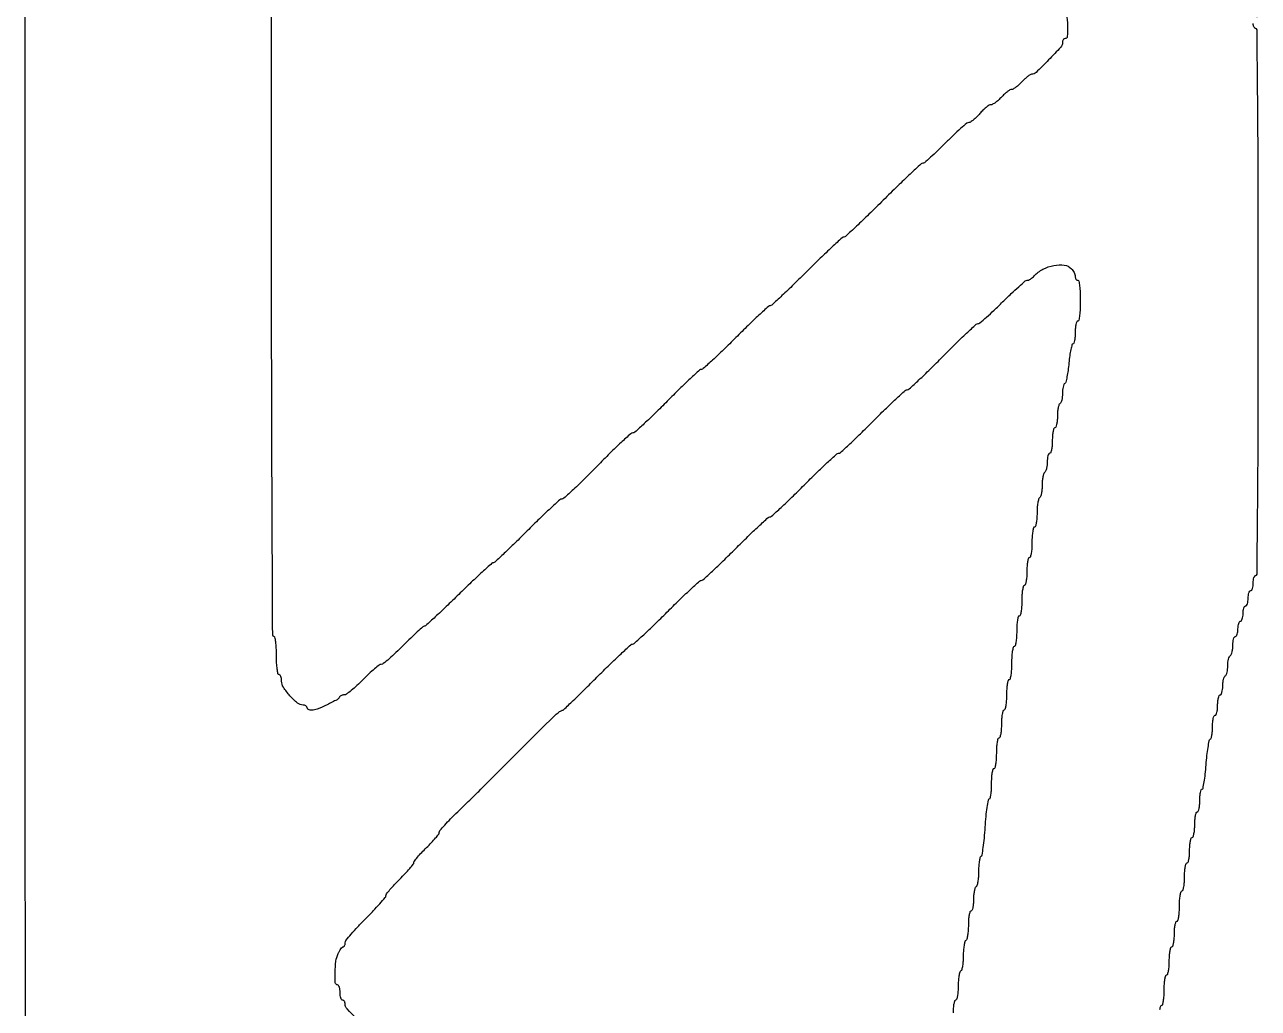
# Model space of a CAD drawing. Extents: x 70 to 555, y 306 to 2131.
# Drawn here: x 70 to 555, y 831.8 to 1218.5 of the extents above; entities that cross this region are included whole.
import ezdxf

# ---------------------------------------------------------------- set-up
doc = ezdxf.new("R2010")
doc.units = 0

msp = doc.modelspace()

# ---------------------------------------------------------------- linework, layer by layer
for points in [[(70.501733, 1791.502613, 0.000006), (70.250436, 1648.375, 0.000323)], [(70.057153, 1472.201077, 0.000113), (70, 1218.5, 0.000113), (70.057153, 964.798923, 0.000323), (70.250436, 788.625, 0.000006), (70.501733, 645.497387, 0.413696)], [(479.641323, 1222.553355, -0.026844), (479.969981, 1218.130717, -0.020274), (479.883809, 1213.831822, -0.396578), (479, 1213, 0.148217), (478.618646, 1212.884414, 0.098891), (478.29375, 1212.559305, 0.082417), (478.074694, 1212.073311, 0.064842), (478, 1211.499763, -0.186618), (477.29289, 1209.67121, -0.008231), (472.542846, 1204.617633, -0.008047), (467.622303, 1199.71285, -0.194317), (465.857319, 1199, 0.145383), (465.28831, 1198.83098, 0.020887), (464.289085, 1198.11875, 0.022254), (463.150291, 1197.148755, 0.017355), (462, 1196, -0.019649), (460.83926, 1194.851395, -0.024342), (459.669002, 1193.88125, -0.023816), (458.631156, 1193.177485, -0.137928), (458, 1193, 0.137928), (457.368844, 1192.822515, 0.023816), (456.330998, 1192.11875, 0.024342), (455.16074, 1191.148605, 0.019649), (454, 1190, -0.022213), (452.82745, 1188.851545, -0.026481), (451.621784, 1187.88125, -0.026762), (450.538659, 1187.185186, -0.130146), (449.839257, 1187, 0.144101), (449.133073, 1186.792161, 0.025553), (448.001491, 1185.978223, 0.025796), (446.734986, 1184.853371, 0.02072), (445.490466, 1183.521611, -0.019446), (444.250755, 1182.188205, -0.024456), (442.998696, 1181.058651, -0.023793), (441.885051, 1180.233766, -0.144298), (441.20722, 1180.021611, 0.17008), (440.409939, 1179.727277, 0.006526), (437.969328, 1177.656348, 0.011035), (435.126379, 1175.06694, 0.007487), (432, 1172, -0.005919), (428.894265, 1168.934148, -0.00898), (426.115578, 1166.35, -0.004372), (423.718721, 1164.23744, -0.180341), (423.081822, 1164, 0.188482), (422.413319, 1163.738717, 0.001475), (418.105571, 1159.740625, 0.005114), (413.191982, 1155.058227, 0.003231), (407.550895, 1149.5, -0.003169), (401.911163, 1143.941739, -0.005021), (397.001847, 1139.259375, -0.001423), (392.695581, 1135.256886, -0.188695), (392.039125, 1135, 0.188101), (391.385641, 1134.745141, 0.001629), (387.378141, 1131.034375, 0.005382), (382.80043, 1126.674814, 0.00341), (377.554545, 1121.5, -0.003467), (372.307501, 1116.325214, -0.005467), (367.726134, 1111.965625, -0.00168), (363.717275, 1108.258552, -0.187902), (363.05357, 1108, 0.187349), (362.393611, 1107.743719, 0.001946), (358.688053, 1104.328125, 0.005898), (354.444135, 1100.291341, 0.003757), (349.597862, 1095.5, -0.004137), (344.744395, 1090.708832, -0.006454), (340.477862, 1086.671875, -0.002321), (336.762729, 1083.278216, -0.185993), (336.04068, 1083, 0.18741), (335.320597, 1082.720274, 0.002363), (331.648345, 1079.328125, 0.006533), (327.431116, 1075.291166, 0.004188), (322.636168, 1070.5, -0.004771), (317.830283, 1065.709094, -0.007374), (313.578748, 1061.671875, -0.002989), (309.890111, 1058.311789, -0.185288), (309.077636, 1058, 0.186712), (308.263809, 1057.685121, 0.002814), (304.456919, 1054.18125, 0.007159), (300.073942, 1049.982626, 0.004618), (295.111941, 1045, -0.004491), (290.152407, 1040.017316, -0.006976), (285.777162, 1035.81875, -0.002676), (281.974032, 1032.307665, -0.187176), (281.180966, 1032, 0.184868), (280.387748, 1031.696341, 0.002811), (276.675421, 1028.328125, 0.00713), (272.399786, 1024.290966, 0.004603), (267.55859, 1019.5, -0.003341), (262.741194, 1014.708462, -0.005281), (258.540374, 1010.671875, -0.001564), (254.859971, 1007.231011, -0.189378), (254.271925, 1007, 0.186119), (253.680349, 1006.77189, 0.001501), (249.901649, 1003.328125, 0.005137), (245.588889, 999.291541, 0.003249), (240.638612, 994.5, -0.002912), (235.694857, 989.708299, -0.004629), (231.402678, 985.671875, -0.001222), (227.630749, 982.206973, -0.187283), (227.097562, 982, 0.18385), (226.586062, 981.805342, 0.003264), (224.362652, 979.800279, 0.00771), (221.796176, 977.381622, 0.005008), (218.901893, 974.511587, -0.008143), (215.971069, 971.641534, -0.011898), (213.290851, 969.219491, -0.007442), (210.99197, 967.298202, -0.169702), (210.19462, 967.011587, 0.162705), (209.422914, 966.745999, 0.010503), (207.542731, 965.240904, 0.01445), (205.351077, 963.299383, 0.010216), (203, 961, -0.011608), (200.63688, 958.70168, -0.016105), (198.40831, 956.7625, -0.012586), (196.493034, 955.280046, -0.159719), (195.638713, 955, 0.047173), (195.050892, 954.944418, 0.05134), (194.501164, 954.779688, 0.057608), (194.067084, 954.537553, 0.132941), (193.833333, 954.25, -0.165984), (192.793829, 953.127871, -0.011693), (188.926922, 951.157531, -0.014769), (185.002536, 949.41287, -0.097505), (182.905499, 949, -0.050507), (182.176362, 949.073842, -0.070474), (181.55974, 949.29375, -0.090592), (181.145022, 949.618267, -0.183553), (181, 950, 0.151278), (180.881912, 950.381367, 0.098399), (180.549583, 950.70625, 0.081363), (180.05292, 950.925391, 0.063376), (179.466667, 951, -0.17542), (177.275345, 951.793211, -0.036639), (174.288578, 954.676992, -0.037529), (171.734196, 958.004742, -0.145935), (171, 960.466667, 0.037615), (170.926913, 961.436817, 0.056453), (170.70625, 962.255833, 0.074125), (170.383018, 962.815246, 0.22858), (170, 963, -0.354925), (169.590162, 963.332853, -0.018508), (169.283333, 965.125, -0.02162), (169.068623, 967.522473, -0.011522), (169, 970.5, 0.011522), (168.931377, 973.477527, 0.02162), (168.716667, 975.875, 0.018508), (168.409838, 977.667147, 0.354925), (168, 978, -0.412956), (167.504098, 978.493777, -0.000034), (167.25104, 1038.375, -0.000769), (167.057365, 1112.317787, -0.00027), (167, 1218.5, -0.00027), (167.057365, 1324.682213, -0.000769)], [(554.490993, 1221.486123, 0.000167), (554.747674, 1248.125, 0.001714)], [(516.29375, 831.401711, -0.027462), (516.609106, 832.709201, -0.331172), (517, 833, 0.339565), (517.395008, 833.303225, 0.024068), (517.708333, 834.75, 0.025878), (517.928566, 836.683687, 0.015416), (518, 839, -0.015416), (518.071434, 841.316313, -0.025878), (518.291667, 843.25, -0.024068), (518.604992, 844.696775, -0.339565), (519, 845, 0.332234), (519.391033, 845.292067, 0.026982), (519.70625, 846.615625, 0.027868), (519.927854, 848.39166, 0.017105), (520, 850.5, -0.017105), (520.072146, 852.60834, -0.027868), (520.29375, 854.384375, -0.026982), (520.608967, 855.707933, -0.332234), (521, 856, 0.322437), (521.389817, 856.280551, 0.031449), (521.70625, 857.46875, 0.03053), (521.927795, 859.083446, 0.01883), (522, 861, -0.01883), (522.072205, 862.916554, -0.03053), (522.29375, 864.53125, -0.031449), (522.610183, 865.719449, -0.322437), (523, 866, 0.339565), (523.395008, 866.303225, 0.024068), (523.708333, 867.75, 0.025878), (523.928566, 869.683687, 0.015416), (524, 872, -0.015416), (524.071434, 874.316313, -0.025878), (524.291667, 876.25, -0.024068), (524.604992, 877.696775, -0.339565), (525, 878, 0.332234), (525.391033, 878.292067, 0.026982), (525.70625, 879.615625, 0.027868), (525.927854, 881.39166, 0.017105), (526, 883.5, -0.017105), (526.072146, 885.60834, -0.027868), (526.29375, 887.384375, -0.026982), (526.608967, 888.707933, -0.332234), (527, 889, 0.322437), (527.389817, 889.280551, 0.031449), (527.70625, 890.46875, 0.03053), (527.927795, 892.083446, 0.01883), (528, 894, -0.01883), (528.072205, 895.916554, -0.03053), (528.29375, 897.53125, -0.031449), (528.610183, 898.719449, -0.322437), (529, 899, 0.322437), (529.389817, 899.280551, 0.031449), (529.70625, 900.46875, 0.03053), (529.927795, 902.083446, 0.01883), (530, 904, -0.01883), (530.072205, 905.916554, -0.03053), (530.29375, 907.53125, -0.031449), (530.610183, 908.719449, -0.322437), (531, 909, 0.31052), (531.388512, 909.267028, 0.036969), (531.70625, 910.321875, 0.033738), (531.927717, 911.775243, 0.020945), (532, 913.5, -0.018431), (532.063606, 915.224924, -0.029917), (532.258817, 916.678125, -0.030409), (532.537384, 917.750497, -0.324702), (532.881081, 918, 0.35749), (533.256045, 918.307374, 0.007821), (533.712535, 920.790212, 0.01419), (534.137836, 923.856877, 0.008649), (534.4743, 927.498596, -0.008453), (534.812898, 931.179164, -0.012733), (535.243615, 934.371603, -0.007541), (535.706899, 936.997125, -0.209873), (536.093219, 937.557613, 0.186963), (536.446722, 938.024982, 0.024642), (536.733633, 939.257949, 0.02585), (536.933798, 940.817266, 0.018998), (537, 942.559017, -0.021227), (537.072294, 944.261135, -0.03416), (537.29375, 945.695461, -0.037703), (537.611648, 946.73472, -0.308946), (538, 947, 0.295869), (538.387127, 947.251055, 0.04382), (538.70625, 948.175, 0.037669), (538.92761, 949.467056, 0.023598), (539, 951, -0.023598), (539.07239, 952.532944, -0.037669), (539.29375, 953.825, -0.04382), (539.612873, 954.748945, -0.295869), (540, 955, 0.275259), (540.385522, 955.229636, 0.053437), (540.70625, 956.010789, 0.043243), (540.927436, 957.122516, 0.027497), (541, 958.440983, -0.026918), (541.073414, 959.803639, -0.033489), (541.29375, 961.052725, -0.035556), (541.613307, 962.04134, -0.159713), (542, 962.5, 0.158284), (542.38656, 962.955916, 0.036095), (542.70625, 963.929939, 0.033884), (542.926564, 965.159953, 0.02738), (543, 966.5, -0.02738), (543.073436, 967.840047, -0.033884), (543.29375, 969.070061, -0.036095), (543.61344, 970.044084, -0.158284), (544, 970.5, 0.159713), (544.386693, 970.95866, 0.035556), (544.70625, 971.947275, 0.033489), (544.926586, 973.196361, 0.026918), (545, 974.559017, -0.027497), (545.072564, 975.877484, -0.043243), (545.29375, 976.989211, -0.053437), (545.614478, 977.770364, -0.275259), (546, 978, 0.254951), (546.384262, 978.209557, 0.06271), (546.70625, 978.88125, 0.048861), (546.927234, 979.850749, 0.031626), (547, 981, -0.031626), (547.072766, 982.149251, -0.048861), (547.29375, 983.11875, -0.06271), (547.615738, 983.790443, -0.254951), (548, 984, 0.254951), (548.384262, 984.209557, 0.06271), (548.70625, 984.88125, 0.048861), (548.927234, 985.850749, 0.031626), (549, 987, -0.031626), (549.072766, 988.149251, -0.048861), (549.29375, 989.11875, -0.06271), (549.615738, 989.790443, -0.254951), (550, 990, 0.254951), (550.384262, 990.209557, 0.06271), (550.70625, 990.88125, 0.048861), (550.927234, 991.850749, 0.031626), (551, 993, -0.031626), (551.072766, 994.149251, -0.048861), (551.29375, 995.11875, -0.06271), (551.615738, 995.790443, -0.254951), (552, 996, 0.254951), (552.384262, 996.209557, 0.06271), (552.70625, 996.88125, 0.048861), (552.927234, 997.850749, 0.031626), (553, 999, -0.031626), (553.072766, 1000.149251, -0.048861), (553.29375, 1001.11875, -0.06271), (553.615738, 1001.790443, -0.254951), (554, 1002, 0.411297), (554.490993, 1002.486123, 0.000167), (554.747674, 1029.125, 0.001714), (554.942183, 1062.236231, 0.000612), (555, 1109.5, 0.000612), (554.942183, 1156.763769, 0.001714), (554.747674, 1189.875, 0.000167), (554.490993, 1216.513877, 0.411297), (554, 1217, -0.191087), (553.618118, 1217.151477, -0.088204), (553.29375, 1217.5875, -0.068025), (553.073693, 1218.234582, -0.048028), (553, 1219, -0.048028)], [(204.899279, 823.129248, -0.002999), (196.746952, 831.593222, -0.192487), (196, 833.461594, 0.063157), (195.925404, 834.049794, 0.081202), (195.70625, 834.548093, 0.09832), (195.381369, 834.88153, 0.151745), (195, 835, -0.254951), (194.615738, 835.209557, -0.06271), (194.29375, 835.88125, -0.048861), (194.072766, 836.850749, -0.031626), (194, 838, 0.031626), (193.927234, 839.149251, 0.048861), (193.70625, 840.11875, 0.06271), (193.384262, 840.790443, 0.254951), (193, 841, -0.395158), (192.125356, 841.819157, -0.021461), (192.03221, 845.943555, -0.028717), (192.371021, 850.292353, -0.075042), (193.25, 853.292833, -0.021283), (193.783483, 854.32426, -0.02945), (194.353125, 855.196041, -0.029465), (194.885534, 855.832551, -0.203987), (195.25, 855.992198, 0.194341), (195.536531, 856.11142, 0.085731), (195.779687, 856.4509, 0.066145), (195.944778, 856.95173, 0.046614), (196, 857.54278, -0.168306), (196.322181, 858.472794, -0.008786), (198.35, 860.957235, -0.01309), (200.934979, 863.855664, -0.009075), (204, 867, 0.006784), (207.065617, 870.116253, 0.01015), (209.65, 872.9277, 0.005508), (211.736811, 875.345628, 0.177069), (212, 876.065509, -0.165854), (212.233643, 876.750497, -0.010002), (213.615625, 878.468468, -0.014096), (215.39293, 880.472026, -0.009892), (217.5, 882.629401, 0.008978), (219.607225, 884.779057, 0.01298), (221.384375, 886.758828, 0.008636), (222.78037, 888.456166, 0.169345), (223, 889.086037, -0.166881), (223.212832, 889.705952, -0.010106), (224.46875, 891.253836, -0.014208), (226.084481, 893.058324, -0.009968), (228, 895, 0.010625), (229.915421, 896.94668, 0.014989), (231.53125, 898.766547, 0.011096), (232.778741, 900.328556, 0.164388), (233, 900.98335, -0.178147), (233.252678, 901.670025, -0.006372), (235.129687, 903.819059, -0.011042), (237.4719, 906.319377, -0.007434), (240.25, 909.073614, 0.000385), (243.099963, 911.820517, 0.000525), (245.664062, 914.300916, 0.000342), (247.814731, 916.388613, 0.00607), (248.5, 917.071103, -0.00261), (255.497414, 924.137255, -0.000776), (266.261646, 934.860989, -0.000195), (277.845077, 946.35611, -0.023651), (279.390505, 947.75, -0.016804), (280.016151, 948.228577, -0.020335), (280.634873, 948.632812, -0.01939), (281.174812, 948.927278, -0.115638), (281.485047, 949, 0.193221), (281.871806, 949.155256, 0.000626), (285.689967, 952.81875, 0.003321), (289.996043, 957.01618, 0.002058), (295, 962, -0.00369), (300.035929, 966.983027, -0.0058), (304.442963, 971.18125, -0.001883), (308.292943, 974.737593, -0.187659), (308.96748, 975, 0.186733), (309.640793, 975.260545, 0.002013), (313.358469, 978.671875, 0.005996), (317.618761, 982.708695, 0.003824), (322.480399, 987.5, -0.003827), (327.342085, 992.291304, -0.006), (331.602527, 996.328125, -0.002015), (335.320264, 999.739309, -0.186724), (335.993991, 1000, 0.186977), (336.667395, 1000.260945, 0.002022), (340.377476, 1003.671875, 0.006013), (344.629146, 1007.708696, 0.003835), (349.480421, 1012.5, -0.003864), (354.332232, 1017.291291, -0.006055), (358.58559, 1021.328125, -0.002049), (362.296369, 1024.737405, -0.186876), (362.974424, 1025, 0.187128), (363.652155, 1025.26285, 0.002056), (367.355297, 1028.671875, 0.006068), (371.599903, 1032.70871, 0.003872), (376.441325, 1037.5, -0.004148), (381.287972, 1042.291165, -0.006471), (385.548994, 1046.328125, -0.002331), (389.259196, 1049.721297, -0.18614), (389.981896, 1050, 0.18689), (390.703554, 1050.279503, 0.002354), (394.391018, 1053.671875, 0.006513), (398.625898, 1057.708836, 0.004175), (403.441516, 1062.5, -0.004456), (408.262428, 1067.291038, -0.006921), (412.513926, 1071.328125, -0.002649), (416.209054, 1074.704794, -0.185872), (416.975731, 1075, 0.187197), (417.74363, 1075.297937, 0.00249), (421.559515, 1078.81875, 0.006714), (425.945064, 1083.017242, 0.004312), (430.925193, 1088, -0.004162), (435.902422, 1092.982828, -0.006498), (440.278869, 1097.18125, -0.002336), (444.090611, 1100.710762, -0.187735), (444.833794, 1101, 0.177721), (445.552632, 1101.263839, 0.004805), (448.134124, 1103.496875, 0.009415), (451.13167, 1106.242644, 0.006245), (454.471429, 1109.5, -0.006296), (457.811855, 1112.757341, -0.009485), (460.811482, 1115.503125, -0.004872), (463.394296, 1117.734529, -0.177528), (464.118419, 1118, 0.106129), (464.670658, 1118.118552, 0.034803), (465.407699, 1118.514062, 0.032865), (466.187899, 1119.08029, 0.03175), (466.896791, 1119.75, -0.085782), (470.317725, 1122.346937, -0.072182), (474.621075, 1123.840498, -0.079668), (478.729892, 1123.967695, -0.165832), (481.571429, 1122.571429, -0.047729), (482.118196, 1121.908967, -0.03757), (482.580357, 1121.100893, -0.038733), (482.897163, 1120.27675, -0.072518), (483, 1119.571429, 0.061768), (483.074515, 1118.97055, 0.080164), (483.29375, 1118.461607, 0.09778), (483.618614, 1118.120948, 0.154765), (484, 1118, -0.358912), (484.413821, 1117.659026, -0.01702), (484.71875, 1115.75, -0.020476), (484.932089, 1113.198174, -0.010616), (485, 1110, -0.010616), (484.932089, 1106.801826, -0.020476), (484.71875, 1104.25, -0.01702), (484.413821, 1102.340974, -0.358912), (484, 1102, 0.31052), (483.611488, 1101.732972, 0.036969), (483.29375, 1100.678125, 0.033738), (483.072283, 1099.224757, 0.020945), (483, 1097.5, -0.018461), (482.93629, 1095.775078, -0.029964), (482.740762, 1094.321875, -0.030488), (482.461725, 1093.249733, -0.32453), (482.117488, 1093, 0.34095), (481.740026, 1092.708752, 0.012007), (481.287947, 1090.798835, 0.017795), (480.86559, 1088.379343, 0.010951), (480.532793, 1085.506673, -0.010635), (480.197288, 1082.594573, -0.015526), (479.768006, 1080.048339, -0.01093), (479.306774, 1077.985121, -0.196323), (478.915305, 1077.447656, 0.165524), (478.560844, 1077.017434, 0.033322), (478.268871, 1076.054685, 0.031878), (478.067117, 1074.83629, 0.025097), (478, 1073.5, -0.02738), (477.926564, 1072.159953, -0.033884), (477.70625, 1070.929939, -0.036095), (477.38656, 1069.955916, -0.158284), (477, 1069.5, 0.179846), (476.611109, 1069.000298, 0.027581), (476.29375, 1067.758975, 0.027868), (476.073113, 1066.186816, 0.02093), (476, 1064.440983, -0.021227), (475.927706, 1062.738865, -0.03416), (475.70625, 1061.304539, -0.037703), (475.388352, 1060.26528, -0.308946), (475, 1060, 0.322437), (474.610183, 1059.719449, 0.031449), (474.29375, 1058.53125, 0.03053), (474.072205, 1056.916554, 0.01883), (474, 1055, -0.01883), (473.927795, 1053.083446, -0.03053), (473.70625, 1051.46875, -0.031449), (473.389817, 1050.280551, -0.322437), (473, 1050, 0.275259), (472.614478, 1049.770364, 0.053437), (472.29375, 1048.989211, 0.043243), (472.072564, 1047.877484, 0.027497), (472, 1046.559017, -0.026918), (471.926586, 1045.196361, -0.033489), (471.70625, 1043.947275, -0.035556), (471.386693, 1042.95866, -0.159713), (471, 1042.5, 0.178843), (470.611235, 1042.002457, 0.027992), (470.29375, 1040.776311, 0.028151), (470.073128, 1039.223215, 0.021209), (470, 1037.5, -0.021209), (469.926872, 1035.776785, -0.028151), (469.70625, 1034.223689, -0.027992), (469.388765, 1032.997543, -0.178843), (469, 1032.5, 0.194165), (468.60908, 1031.967949, 0.021638), (468.29375, 1030.465225, 0.023783), (468.072902, 1028.570094, 0.017115), (468, 1026.440983, -0.017292), (467.927848, 1024.35528, -0.028158), (467.70625, 1022.598289, -0.027462), (467.390894, 1021.290799, -0.331172), (467, 1021, 0.339565), (466.604992, 1020.696775, 0.024068), (466.291667, 1019.25, 0.025878), (466.071434, 1017.316313, 0.015416), (466, 1015, -0.015416), (465.928566, 1012.683687, -0.025878), (465.708333, 1010.75, -0.024068), (465.395008, 1009.303225, -0.339565), (465, 1009, 0.332234), (464.608967, 1008.707933, 0.026982), (464.29375, 1007.384375, 0.027868), (464.072146, 1005.60834, 0.017105), (464, 1003.5, -0.017105), (463.927854, 1001.39166, -0.027868), (463.70625, 999.615625, -0.026982), (463.391033, 998.292067, -0.332234), (463, 998, 0.339565), (462.604992, 997.696775, 0.024068), (462.291667, 996.25, 0.025878), (462.071434, 994.316313, 0.015416), (462, 992, -0.015416), (461.928566, 989.683687, -0.025878), (461.708333, 987.75, -0.024068), (461.395008, 986.303225, -0.339565), (461, 986, 0.339565), (460.604992, 985.696775, 0.024068), (460.291667, 984.25, 0.025878), (460.071434, 982.316313, 0.015416), (460, 980, -0.015416), (459.928566, 977.683687, -0.025878), (459.708333, 975.75, -0.024068), (459.395008, 974.303225, -0.339565), (459, 974, 0.345347), (458.599474, 973.685898, 0.022017), (458.288462, 972.125, 0.024301), (458.070361, 970.036573, 0.013867), (458, 967.5, -0.013867), (457.929639, 964.963427, -0.024301), (457.711538, 962.875, -0.022017), (457.400526, 961.314102, -0.345347), (457, 961, 0.339565), (456.604992, 960.696775, 0.024068), (456.291667, 959.25, 0.025878), (456.071434, 957.316313, 0.015416), (456, 955, -0.015416), (455.928566, 952.683687, -0.025878), (455.708333, 950.75, -0.024068), (455.395008, 949.303225, -0.339565), (455, 949, 0.332234), (454.608967, 948.707933, 0.026982), (454.29375, 947.384375, 0.027868), (454.072146, 945.60834, 0.017105), (454, 943.5, -0.017105), (453.927854, 941.39166, -0.027868), (453.70625, 939.615625, -0.026982), (453.391033, 938.292067, -0.332234), (453, 938, 0.339565), (452.604992, 937.696775, 0.024068), (452.291667, 936.25, 0.025878), (452.071434, 934.316313, 0.015416), (452, 932, -0.015416), (451.928566, 929.683687, -0.025878), (451.708333, 927.75, -0.024068), (451.395008, 926.303225, -0.339565), (451, 926, 0.339565), (450.604992, 925.696775, 0.024068), (450.291667, 924.25, 0.025878), (450.071434, 922.316313, 0.015416), (450, 920, -0.013947), (449.935823, 917.699764, -0.022901), (449.738355, 915.7625, -0.019126), (449.459921, 914.279767, -0.350064), (449.109295, 914, 0.365402), (448.731485, 913.681349, 0.006068), (448.268978, 910.766139, 0.012441), (447.839254, 907.212011, 0.007553), (447.499419, 902.99111, -0.007218), (447.159389, 898.732166, -0.011058), (446.730031, 895.054482, -0.005756), (446.2686, 891.998226, -0.217292), (445.890124, 891.432093, 0.200881), (445.541159, 890.944046, 0.01883), (445.261474, 889.462613, 0.021827), (445.064804, 887.601715, 0.015413), (445, 885.5, -0.017301), (444.927088, 883.393511, -0.023992), (444.70625, 881.517439, -0.02194), (444.390806, 880.030344, -0.193442), (444, 879.5, 0.179846), (443.611109, 879.000298, 0.027581), (443.29375, 877.758975, 0.027868), (443.073113, 876.186816, 0.02093), (443, 874.440983, -0.021227), (442.927706, 872.738865, -0.03416), (442.70625, 871.304539, -0.037703), (442.388352, 870.26528, -0.308946), (442, 870, 0.331172), (441.609106, 869.709201, 0.027462), (441.29375, 868.401711, 0.028158), (441.072152, 866.64472, 0.017292), (441, 864.559017, -0.017115), (440.927098, 862.429906, -0.023783), (440.70625, 860.534775, -0.021638), (440.39092, 859.032051, -0.194165), (440, 858.5, 0.193442), (439.609194, 857.969656, 0.02194), (439.29375, 856.482561, 0.023992), (439.072912, 854.606489, 0.017301), (439, 852.5, -0.017301), (438.927088, 850.393511, -0.023992), (438.70625, 848.517439, -0.02194), (438.390806, 847.030344, -0.193442), (438, 846.5, 0.194165), (437.60908, 845.967949, 0.021638), (437.29375, 844.465225, 0.023783), (437.072902, 842.570094, 0.017115), (437, 840.440983, -0.017292), (436.927848, 838.35528, -0.028158), (436.70625, 836.598289, -0.027462), (436.390894, 835.290799, -0.331172), (436, 835, 0.322437), (435.610183, 834.719449, 0.031449), (435.29375, 833.53125, 0.03053), (435.072205, 831.916554, 0.01883), (435, 830, -0.01883)]]:
    msp.add_lwpolyline(points, format="xyb")

doc.saveas('drawing.dxf')
